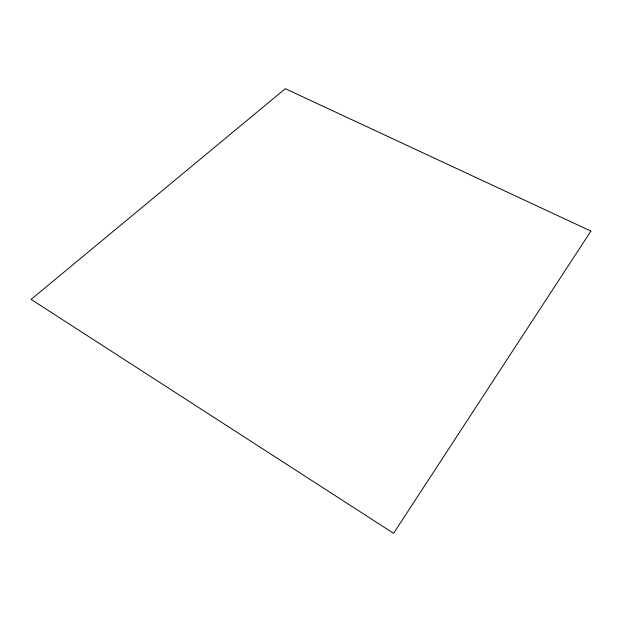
<?xml version="1.0" encoding="UTF-8"?>
<svg xmlns="http://www.w3.org/2000/svg" width="622" height="622" viewBox="0 0 622 622"><rect width="100%" height="100%" fill="white"/><g stroke="black" fill="none" stroke-linecap="round" stroke-linejoin="round"><path stroke-width="0.93" d="M590.9 231.081L393.578 533.311L31.1 299.4L285.311 88.689L590.9 231.081"/></g></svg>
